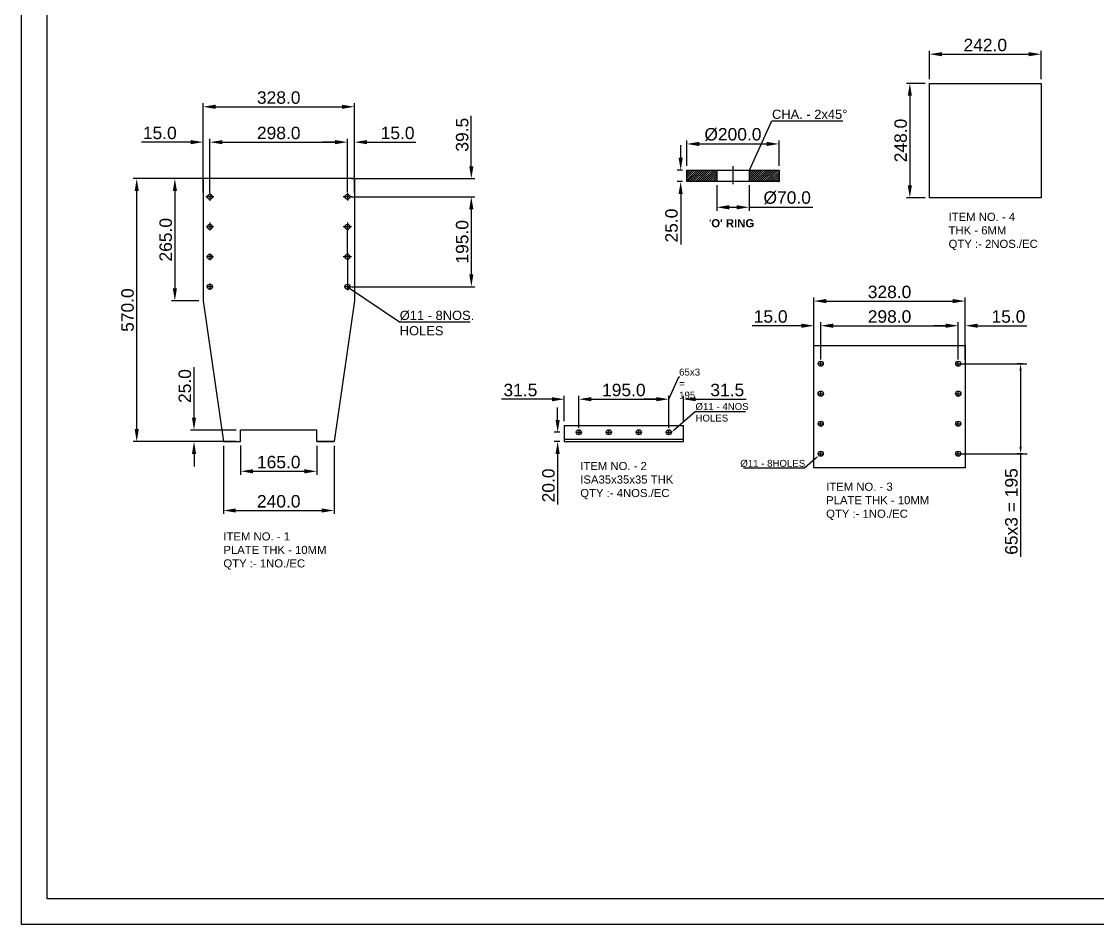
# Model space of a CAD drawing. Header units: inches. Extents: x -1126 to 3654, y -2350 to 978.
# Drawn here: x -1126 to 1206, y -2350 to -393 of the extents above; entities that cross this region are included whole.
import ezdxf
from ezdxf import colors
from ezdxf.entities.mleader import LeaderData, LeaderLine
from ezdxf.math import Vec2, Vec3

# ---------------------------------------------------------------- set-up
doc = ezdxf.new("R2010")
doc.units = ezdxf.units.IN
doc.header["$LTSCALE"] = 90
doc.header["$MEASUREMENT"] = 0
doc.linetypes.add('CENTER', pattern=[2, 1.25, -0.25, 0.25, -0.25])
doc.layers.add('center', color=7, linetype='CENTER')
doc.styles.get("Standard").update_dxf_attribs({"font": 'arial.ttf'})
doc.dimstyles.get("Standard").update_dxf_attribs({"dimscale": 150, "dimtxt": 0.18, "dimasz": 0.18, "dimexe": 0.05, "dimexo": 0.0625, "dimgap": 0.04, "dimtad": 1, "dimdec": 1, "dimzin": 0, "dimdsep": 46, "dimtxsty": 'Standard', "dimcen": 0.09, "dimadec": 0, "dimazin": 0, "dimtfac": 1, "dimtdec": 1, "dimtofl": 0, "dimtmove": 0, "dimatfit": 3, "dimfxl": 1, "dimtolj": 1, "dimtzin": 0, "dimarcsym": 1})

# ---------------------------------------------------------------- blocks, each defined once
blk = doc.blocks.new('*D62')
at = {"color": 0, "lineweight": -2, "transparency": 16777216}
for p, q in [((-732.9, -723.8), (-732.9, -569.9)), ((-705.9, -577.4), (-431.9, -577.4)), ((-404.9, -723.8), (-404.9, -569.9))]:
    blk.add_line(p, q, dxfattribs=at)
at = {"color": 0, "transparency": 16777216}
for points in [[(-705.9, -572.9), (-705.9, -581.9), (-732.9, -577.4)], [(-431.9, -572.9), (-431.9, -581.9), (-404.9, -577.4)]]:
    blk.add_solid(points, dxfattribs=at)
at = {"layer": 'Defpoints', "color": 0, "transparency": 16777216}
for p in [(-404.9, -577.4), (-732.9, -733.2), (-404.9, -733.2)]:
    blk.add_point(p, dxfattribs=at)
at = {"color": 0, "transparency": 16777216, "insert": (-568.9, -557.6), "char_height": 27, "attachment_point": 5}
blk.add_mtext('\\A1;328.0', dxfattribs=at)
blk = doc.blocks.new('*D63')
at = {"color": 0, "lineweight": -2, "transparency": 16777216}
for p, q in [((-717.9, -763.9), (-717.9, -646.6)), ((-419.9, -763.3), (-419.9, -646.6)), ((-690.9, -654.1), (-446.9, -654.1))]:
    blk.add_line(p, q, dxfattribs=at)
at = {"color": 0, "transparency": 16777216}
for points in [[(-690.9, -649.6), (-690.9, -658.6), (-717.9, -654.1)], [(-446.9, -649.6), (-446.9, -658.6), (-419.9, -654.1)]]:
    blk.add_solid(points, dxfattribs=at)
at = {"layer": 'Defpoints', "color": 0, "transparency": 16777216}
for p in [(-419.9, -654.1), (-717.9, -773.3), (-419.9, -772.7)]:
    blk.add_point(p, dxfattribs=at)
at = {"color": 0, "transparency": 16777216, "insert": (-568.9, -634.3), "char_height": 27, "attachment_point": 5}
blk.add_mtext('\\A1;298.0', dxfattribs=at)
blk = doc.blocks.new('*D64')
at = {"color": 0, "lineweight": -2, "transparency": 16777216}
for p, q in [((-732.9, -763.3), (-732.9, -646.6)), ((-717.9, -763.3), (-717.9, -646.6)), ((-759.9, -654.1), (-866.4, -654.1)), ((-690.9, -654.1), (-663.9, -654.1))]:
    blk.add_line(p, q, dxfattribs=at)
at = {"color": 0, "transparency": 16777216}
for points in [[(-759.9, -649.6), (-759.9, -658.6), (-732.9, -654.1)], [(-690.9, -649.6), (-690.9, -658.6), (-717.9, -654.1)]]:
    blk.add_solid(points, dxfattribs=at)
at = {"layer": 'Defpoints', "color": 0, "transparency": 16777216}
for p in [(-732.9, -654.1), (-732.9, -772.7), (-717.9, -772.7)]:
    blk.add_point(p, dxfattribs=at)
at = {"color": 0, "transparency": 16777216, "insert": (-826.7, -634.3), "char_height": 27, "attachment_point": 5}
blk.add_mtext('\\A1;15.0', dxfattribs=at)
blk = doc.blocks.new('*D58')
at = {"color": 0, "lineweight": -2, "transparency": 16777216}
for p, q in [((-419.9, -763.3), (-419.9, -646.6)), ((-404.9, -763.3), (-404.9, -646.6)), ((-446.9, -654.1), (-473.9, -654.1)), ((-377.9, -654.1), (-271.4, -654.1))]:
    blk.add_line(p, q, dxfattribs=at)
at = {"color": 0, "transparency": 16777216}
for points in [[(-446.9, -649.6), (-446.9, -658.6), (-419.9, -654.1)], [(-377.9, -649.6), (-377.9, -658.6), (-404.9, -654.1)]]:
    blk.add_solid(points, dxfattribs=at)
at = {"layer": 'Defpoints', "color": 0, "transparency": 16777216}
for p in [(-404.9, -654.1), (-419.9, -772.7), (-404.9, -772.7)]:
    blk.add_point(p, dxfattribs=at)
at = {"color": 0, "transparency": 16777216, "insert": (-311.2, -634.3), "char_height": 27, "attachment_point": 5}
blk.add_mtext('\\A1;15.0', dxfattribs=at)
blk = doc.blocks.new('*D59')
at = {"color": 0, "lineweight": -2, "transparency": 16777216}
for p, q in [((-742.3, -733.2), (-801.5, -733.2)), ((-794, -760.2), (-794, -971.2)), ((-742.3, -998.2), (-801.5, -998.2))]:
    blk.add_line(p, q, dxfattribs=at)
at = {"color": 0, "transparency": 16777216}
for points in [[(-798.5, -760.2), (-789.5, -760.2), (-794, -733.2)], [(-798.5, -971.2), (-789.5, -971.2), (-794, -998.2)]]:
    blk.add_solid(points, dxfattribs=at)
at = {"layer": 'Defpoints', "color": 0, "transparency": 16777216}
for p in [(-732.9, -733.2), (-794, -998.2), (-732.9, -998.2)]:
    blk.add_point(p, dxfattribs=at)
at = {"color": 0, "transparency": 16777216, "insert": (-813.8, -865.7), "char_height": 27, "attachment_point": 5, "rotation": 90}
blk.add_mtext('\\A1;265.0', dxfattribs=at)
blk = doc.blocks.new('*D60')
at = {"color": 0, "lineweight": -2, "transparency": 16777216}
for p, q in [((-651.4, -1312.1), (-651.4, -1375.2)), ((-486.4, -1312.6), (-486.4, -1375.2)), ((-624.4, -1367.7), (-513.4, -1367.7))]:
    blk.add_line(p, q, dxfattribs=at)
at = {"color": 0, "transparency": 16777216}
for points in [[(-624.4, -1363.2), (-624.4, -1372.2), (-651.4, -1367.7)], [(-513.4, -1363.2), (-513.4, -1372.2), (-486.4, -1367.7)]]:
    blk.add_solid(points, dxfattribs=at)
at = {"layer": 'Defpoints', "color": 0, "transparency": 16777216}
for p in [(-651.4, -1302.7), (-486.4, -1303.2), (-486.4, -1367.7)]:
    blk.add_point(p, dxfattribs=at)
at = {"color": 0, "transparency": 16777216, "insert": (-568.9, -1347.9), "char_height": 27, "attachment_point": 5}
blk.add_mtext('\\A1;165.0', dxfattribs=at)
blk = doc.blocks.new('*D61')
at = {"color": 0, "lineweight": -2, "transparency": 16777216}
for p, q in [((-688.9, -1312.6), (-688.9, -1460.2)), ((-448.9, -1312.6), (-448.9, -1460.2)), ((-661.9, -1452.7), (-475.9, -1452.7))]:
    blk.add_line(p, q, dxfattribs=at)
at = {"color": 0, "transparency": 16777216}
for points in [[(-661.9, -1448.2), (-661.9, -1457.2), (-688.9, -1452.7)], [(-475.9, -1448.2), (-475.9, -1457.2), (-448.9, -1452.7)]]:
    blk.add_solid(points, dxfattribs=at)
at = {"layer": 'Defpoints', "color": 0, "transparency": 16777216}
for p in [(-688.9, -1303.2), (-448.9, -1303.2), (-448.9, -1452.7)]:
    blk.add_point(p, dxfattribs=at)
at = {"color": 0, "transparency": 16777216, "insert": (-568.9, -1432.9), "char_height": 27, "attachment_point": 5}
blk.add_mtext('\\A1;240.0', dxfattribs=at)
blk = doc.blocks.new('*D66')
at = {"color": 0, "lineweight": -2, "transparency": 16777216}
for p, q in [((-698.3, -733.2), (-884.2, -733.2)), ((-876.7, -1276.2), (-876.7, -760.2)), ((-698.3, -1303.2), (-884.2, -1303.2))]:
    blk.add_line(p, q, dxfattribs=at)
at = {"color": 0, "transparency": 16777216}
for points in [[(-881.2, -760.2), (-872.2, -760.2), (-876.7, -733.2)], [(-881.2, -1276.2), (-872.2, -1276.2), (-876.7, -1303.2)]]:
    blk.add_solid(points, dxfattribs=at)
at = {"layer": 'Defpoints', "color": 0, "transparency": 16777216}
for p in [(-876.7, -733.2), (-688.9, -733.2), (-688.9, -1303.2)]:
    blk.add_point(p, dxfattribs=at)
at = {"color": 0, "transparency": 16777216, "insert": (-896.5, -1018.2), "char_height": 27, "attachment_point": 5, "rotation": 90}
blk.add_mtext('\\A1;570.0', dxfattribs=at)
blk = doc.blocks.new('*D67')
at = {"color": 0, "lineweight": -2, "transparency": 16777216}
for p, q in [((-151.4, -706.2), (-151.4, -596.9)), ((-410.8, -733.2), (-143.9, -733.2)), ((-410.8, -772.7), (-143.9, -772.7)), ((-151.4, -799.7), (-151.4, -826.7))]:
    blk.add_line(p, q, dxfattribs=at)
at = {"color": 0, "transparency": 16777216}
for points in [[(-155.9, -706.2), (-146.9, -706.2), (-151.4, -733.2)], [(-155.9, -799.7), (-146.9, -799.7), (-151.4, -772.7)]]:
    blk.add_solid(points, dxfattribs=at)
at = {"layer": 'Defpoints', "color": 0, "transparency": 16777216}
for p in [(-420.1, -733.2), (-151.4, -733.2), (-420.1, -772.7)]:
    blk.add_point(p, dxfattribs=at)
at = {"color": 0, "transparency": 16777216, "insert": (-171.1, -638), "char_height": 27, "attachment_point": 5, "rotation": 90}
blk.add_mtext('\\A1;39.5', dxfattribs=at)
blk = doc.blocks.new('*D68')
at = {"color": 0, "lineweight": -2, "transparency": 16777216}
for p, q in [((-410.8, -772.7), (-143.9, -772.7)), ((-151.4, -799.7), (-151.4, -940.7)), ((-410.8, -967.7), (-143.9, -967.7))]:
    blk.add_line(p, q, dxfattribs=at)
at = {"color": 0, "transparency": 16777216}
for points in [[(-155.9, -799.7), (-146.9, -799.7), (-151.4, -772.7)], [(-155.9, -940.7), (-146.9, -940.7), (-151.4, -967.7)]]:
    blk.add_solid(points, dxfattribs=at)
at = {"layer": 'Defpoints', "color": 0, "transparency": 16777216}
for p in [(-420.1, -772.7), (-420.1, -967.7), (-151.4, -967.7)]:
    blk.add_point(p, dxfattribs=at)
at = {"color": 0, "transparency": 16777216, "insert": (-171.1, -870.2), "char_height": 27, "attachment_point": 5, "rotation": 90}
blk.add_mtext('\\A1;195.0', dxfattribs=at)
blk = doc.blocks.new('*D69')
at = {"color": 0, "lineweight": -2, "transparency": 16777216}
for p, q in [((-752.5, -1251.2), (-752.5, -1141.7)), ((-660.8, -1278.2), (-760, -1278.2)), ((-660.8, -1303.2), (-760, -1303.2)), ((-752.5, -1330.2), (-752.5, -1357.2))]:
    blk.add_line(p, q, dxfattribs=at)
at = {"color": 0, "transparency": 16777216}
for points in [[(-757, -1251.2), (-748, -1251.2), (-752.5, -1278.2)], [(-757, -1330.2), (-748, -1330.2), (-752.5, -1303.2)]]:
    blk.add_solid(points, dxfattribs=at)
at = {"layer": 'Defpoints', "color": 0, "transparency": 16777216}
for p in [(-752.5, -1278.2), (-651.4, -1278.2), (-651.4, -1303.2)]:
    blk.add_point(p, dxfattribs=at)
at = {"color": 0, "transparency": 16777216, "insert": (-772.3, -1182.9), "char_height": 27, "attachment_point": 5, "rotation": 90}
blk.add_mtext('\\A1;25.0', dxfattribs=at)
blk = doc.blocks.new('*D70')
at = {"color": 0, "lineweight": -2, "transparency": 16777216}
for p, q in [((81.7, -1273.8), (81.7, -1203.9)), ((108.7, -1211.4), (249.7, -1211.4)), ((276.7, -1273.8), (276.7, -1203.9))]:
    blk.add_line(p, q, dxfattribs=at)
at = {"color": 0, "transparency": 16777216}
for points in [[(108.7, -1206.9), (108.7, -1215.9), (81.7, -1211.4)], [(249.7, -1206.9), (249.7, -1215.9), (276.7, -1211.4)]]:
    blk.add_solid(points, dxfattribs=at)
at = {"layer": 'Defpoints', "color": 0, "transparency": 16777216}
for p in [(276.7, -1211.4), (81.7, -1283.2), (276.7, -1283.2)]:
    blk.add_point(p, dxfattribs=at)
at = {"color": 0, "transparency": 16777216, "insert": (179.2, -1191.6), "char_height": 27, "attachment_point": 5}
blk.add_mtext('\\A1;195.0', dxfattribs=at)
blk = doc.blocks.new('*D71')
at = {"color": 0, "lineweight": -2, "transparency": 16777216}
for p, q in [((35.7, -1256.2), (35.7, -1229.2)), ((40.8, -1283.2), (28.2, -1283.2)), ((40.8, -1303.2), (28.2, -1303.2)), ((35.7, -1330.2), (35.7, -1439.7))]:
    blk.add_line(p, q, dxfattribs=at)
at = {"color": 0, "transparency": 16777216}
for points in [[(31.2, -1256.2), (40.2, -1256.2), (35.7, -1283.2)], [(31.2, -1330.2), (40.2, -1330.2), (35.7, -1303.2)]]:
    blk.add_solid(points, dxfattribs=at)
at = {"layer": 'Defpoints', "color": 0, "transparency": 16777216}
for p in [(35.7, -1303.2), (50.2, -1283.2), (50.2, -1303.2)]:
    blk.add_point(p, dxfattribs=at)
at = {"color": 0, "transparency": 16777216, "insert": (15.9, -1398.4), "char_height": 27, "attachment_point": 5, "rotation": 90}
blk.add_mtext('\\A1;20.0', dxfattribs=at)
blk = doc.blocks.new('*D72')
at = {"color": 0, "lineweight": -2, "transparency": 16777216}
for p, q in [((23.2, -1211.4), (-86.1, -1211.4)), ((50.2, -1258.8), (50.2, -1203.9)), ((81.7, -1258.8), (81.7, -1203.9)), ((108.7, -1211.4), (135.7, -1211.4))]:
    blk.add_line(p, q, dxfattribs=at)
at = {"color": 0, "transparency": 16777216}
for points in [[(23.2, -1206.9), (23.2, -1215.9), (50.2, -1211.4)], [(108.7, -1206.9), (108.7, -1215.9), (81.7, -1211.4)]]:
    blk.add_solid(points, dxfattribs=at)
at = {"layer": 'Defpoints', "color": 0, "transparency": 16777216}
for p in [(50.2, -1211.4), (50.2, -1268.2), (81.7, -1268.2)]:
    blk.add_point(p, dxfattribs=at)
at = {"color": 0, "transparency": 16777216, "insert": (-45, -1191.6), "char_height": 27, "attachment_point": 5}
blk.add_mtext('\\A1;31.5', dxfattribs=at)
blk = doc.blocks.new('*D73')
at = {"color": 0, "lineweight": -2, "transparency": 16777216}
for p, q in [((249.7, -1211.4), (222.7, -1211.4)), ((276.7, -1258.8), (276.7, -1203.9)), ((308.2, -1258.8), (308.2, -1203.9)), ((335.2, -1211.4), (444.5, -1211.4))]:
    blk.add_line(p, q, dxfattribs=at)
at = {"color": 0, "transparency": 16777216}
for points in [[(249.7, -1206.9), (249.7, -1215.9), (276.7, -1211.4)], [(335.2, -1206.9), (335.2, -1215.9), (308.2, -1211.4)]]:
    blk.add_solid(points, dxfattribs=at)
at = {"layer": 'Defpoints', "color": 0, "transparency": 16777216}
for p in [(308.2, -1211.4), (276.7, -1268.2), (308.2, -1268.2)]:
    blk.add_point(p, dxfattribs=at)
at = {"color": 0, "transparency": 16777216, "insert": (403.4, -1191.6), "char_height": 27, "attachment_point": 5}
blk.add_mtext('\\A1;31.5', dxfattribs=at)
blk = doc.blocks.new('*D74')
at = {"color": 0, "lineweight": -2, "transparency": 16777216}
for p, q in [((315.6, -705.3), (315.6, -650.5)), ((515.6, -705.3), (515.6, -650.5)), ((342.6, -658), (488.6, -658))]:
    blk.add_line(p, q, dxfattribs=at)
at = {"color": 0, "transparency": 16777216}
for points in [[(342.6, -653.5), (342.6, -662.5), (315.6, -658)], [(488.6, -653.5), (488.6, -662.5), (515.6, -658)]]:
    blk.add_solid(points, dxfattribs=at)
at = {"layer": 'Defpoints', "color": 0, "transparency": 16777216}
for p in [(515.6, -658), (315.6, -714.7), (515.6, -714.7)]:
    blk.add_point(p, dxfattribs=at)
at = {"color": 0, "transparency": 16777216, "insert": (415.6, -637.5), "char_height": 27, "attachment_point": 5}
blk.add_mtext('\\A1;%%C200.0', dxfattribs=at)
blk = doc.blocks.new('*D75')
at = {"color": 0, "lineweight": -2, "transparency": 16777216}
for p, q in [((380.6, -747.1), (380.6, -802.8)), ((450.6, -747.1), (450.6, -802.8)), ((407.6, -795.3), (423.6, -795.3)), ((450.6, -795.3), (589, -795.3))]:
    blk.add_line(p, q, dxfattribs=at)
at = {"color": 0, "transparency": 16777216}
for points in [[(407.6, -790.8), (407.6, -799.8), (380.6, -795.3)], [(423.6, -790.8), (423.6, -799.8), (450.6, -795.3)]]:
    blk.add_solid(points, dxfattribs=at)
at = {"layer": 'Defpoints', "color": 0, "transparency": 16777216}
for p in [(380.6, -737.7), (450.6, -737.7), (450.6, -795.3)]:
    blk.add_point(p, dxfattribs=at)
at = {"color": 0, "transparency": 16777216, "insert": (533.3, -774.7), "char_height": 27, "attachment_point": 5}
blk.add_mtext('\\A1;%%C70.0', dxfattribs=at)
blk = doc.blocks.new('*D76')
at = {"color": 0, "lineweight": -2, "transparency": 16777216}
for p, q in [((302.4, -687.7), (302.4, -660.7)), ((306.2, -714.7), (294.9, -714.7)), ((306.2, -739.7), (294.9, -739.7)), ((302.4, -766.7), (302.4, -876.2))]:
    blk.add_line(p, q, dxfattribs=at)
at = {"color": 0, "transparency": 16777216}
for points in [[(297.9, -687.7), (306.9, -687.7), (302.4, -714.7)], [(297.9, -766.7), (306.9, -766.7), (302.4, -739.7)]]:
    blk.add_solid(points, dxfattribs=at)
at = {"layer": 'Defpoints', "color": 0, "transparency": 16777216}
for p in [(315.6, -714.7), (302.4, -739.7), (315.6, -739.7)]:
    blk.add_point(p, dxfattribs=at)
at = {"color": 0, "transparency": 16777216, "insert": (282.6, -834.9), "char_height": 27, "attachment_point": 5, "rotation": 90}
blk.add_mtext('\\A1;25.0', dxfattribs=at)
blk = doc.blocks.new('*D77')
at = {"color": 0, "lineweight": -2, "transparency": 16777216}
for p, q in [((841.7, -517.3), (841.7, -455.9)), ((868.7, -463.4), (1056.7, -463.4)), ((1083.7, -517.3), (1083.7, -455.9))]:
    blk.add_line(p, q, dxfattribs=at)
at = {"color": 0, "transparency": 16777216}
for points in [[(868.7, -458.9), (868.7, -467.9), (841.7, -463.4)], [(1056.7, -458.9), (1056.7, -467.9), (1083.7, -463.4)]]:
    blk.add_solid(points, dxfattribs=at)
at = {"layer": 'Defpoints', "color": 0, "transparency": 16777216}
for p in [(1083.7, -463.4), (841.7, -526.6), (1083.7, -526.6)]:
    blk.add_point(p, dxfattribs=at)
at = {"color": 0, "transparency": 16777216, "insert": (962.7, -443.6), "char_height": 27, "attachment_point": 5}
blk.add_mtext('\\A1;242.0', dxfattribs=at)
blk = doc.blocks.new('*D78')
at = {"color": 0, "lineweight": -2, "transparency": 16777216}
for p, q in [((832.3, -526.6), (791.6, -526.6)), ((799.1, -553.6), (799.1, -747.6)), ((832.3, -774.6), (791.6, -774.6))]:
    blk.add_line(p, q, dxfattribs=at)
at = {"color": 0, "transparency": 16777216}
for points in [[(794.6, -553.6), (803.6, -553.6), (799.1, -526.6)], [(794.6, -747.6), (803.6, -747.6), (799.1, -774.6)]]:
    blk.add_solid(points, dxfattribs=at)
at = {"layer": 'Defpoints', "color": 0, "transparency": 16777216}
for p in [(841.7, -526.6), (799.1, -774.6), (841.7, -774.6)]:
    blk.add_point(p, dxfattribs=at)
at = {"color": 0, "transparency": 16777216, "insert": (779.3, -650.6), "char_height": 27, "attachment_point": 5, "rotation": 90}
blk.add_mtext('\\A1;248.0', dxfattribs=at)
blk = doc.blocks.new('*D81')
at = {"color": 0, "lineweight": -2, "transparency": 16777216}
for p, q in [((606.1, -1125.2), (606.1, -1044.6)), ((904.1, -1125.2), (904.1, -1044.6)), ((633.1, -1052.1), (877.1, -1052.1))]:
    blk.add_line(p, q, dxfattribs=at)
at = {"color": 0, "transparency": 16777216}
for points in [[(633.1, -1047.6), (633.1, -1056.6), (606.1, -1052.1)], [(877.1, -1047.6), (877.1, -1056.6), (904.1, -1052.1)]]:
    blk.add_solid(points, dxfattribs=at)
at = {"layer": 'Defpoints', "color": 0, "transparency": 16777216}
for p in [(904.1, -1052.1), (606.1, -1134.6), (904.1, -1134.6)]:
    blk.add_point(p, dxfattribs=at)
at = {"color": 0, "transparency": 16777216, "insert": (755.1, -1032.3), "char_height": 27, "attachment_point": 5}
blk.add_mtext('\\A1;298.0', dxfattribs=at)
blk = doc.blocks.new('*D82')
at = {"color": 0, "lineweight": -2, "transparency": 16777216}
for p, q in [((591.1, -1085.7), (591.1, -991.2)), ((618.1, -998.7), (892.1, -998.7)), ((919.1, -1085.7), (919.1, -991.2))]:
    blk.add_line(p, q, dxfattribs=at)
at = {"color": 0, "transparency": 16777216}
for points in [[(618.1, -994.2), (618.1, -1003.2), (591.1, -998.7)], [(892.1, -994.2), (892.1, -1003.2), (919.1, -998.7)]]:
    blk.add_solid(points, dxfattribs=at)
at = {"layer": 'Defpoints', "color": 0, "transparency": 16777216}
for p in [(919.1, -998.7), (591.1, -1095.1), (919.1, -1095.1)]:
    blk.add_point(p, dxfattribs=at)
at = {"color": 0, "transparency": 16777216, "insert": (755.1, -978.9), "char_height": 27, "attachment_point": 5}
blk.add_mtext('\\A1;328.0', dxfattribs=at)
blk = doc.blocks.new('*D83')
at = {"color": 0, "lineweight": -2, "transparency": 16777216}
for p, q in [((591.1, -1125.2), (591.1, -1044.6)), ((606.1, -1125.2), (606.1, -1044.6)), ((564.1, -1052.1), (457.6, -1052.1)), ((633.1, -1052.1), (660.1, -1052.1))]:
    blk.add_line(p, q, dxfattribs=at)
at = {"color": 0, "transparency": 16777216}
for points in [[(564.1, -1047.6), (564.1, -1056.6), (591.1, -1052.1)], [(633.1, -1047.6), (633.1, -1056.6), (606.1, -1052.1)]]:
    blk.add_solid(points, dxfattribs=at)
at = {"layer": 'Defpoints', "color": 0, "transparency": 16777216}
for p in [(591.1, -1052.1), (591.1, -1134.6), (606.1, -1134.6)]:
    blk.add_point(p, dxfattribs=at)
at = {"color": 0, "transparency": 16777216, "insert": (497.4, -1032.3), "char_height": 27, "attachment_point": 5}
blk.add_mtext('\\A1;15.0', dxfattribs=at)
blk = doc.blocks.new('*D84')
at = {"color": 0, "lineweight": -2, "transparency": 16777216}
for p, q in [((904.1, -1125.2), (904.1, -1044.6)), ((919.1, -1125.2), (919.1, -1044.6)), ((877.1, -1052.1), (850.1, -1052.1)), ((946.1, -1052.1), (1052.6, -1052.1))]:
    blk.add_line(p, q, dxfattribs=at)
at = {"color": 0, "transparency": 16777216}
for points in [[(877.1, -1047.6), (877.1, -1056.6), (904.1, -1052.1)], [(946.1, -1047.6), (946.1, -1056.6), (919.1, -1052.1)]]:
    blk.add_solid(points, dxfattribs=at)
at = {"layer": 'Defpoints', "color": 0, "transparency": 16777216}
for p in [(919.1, -1052.1), (904.1, -1134.6), (919.1, -1134.6)]:
    blk.add_point(p, dxfattribs=at)
at = {"color": 0, "transparency": 16777216, "insert": (1012.9, -1032.3), "char_height": 27, "attachment_point": 5}
blk.add_mtext('\\A1;15.0', dxfattribs=at)
blk = doc.blocks.new('*D85')
at = {"color": 0, "lineweight": -2, "transparency": 16777216}
for p, q in [((1043.2, -1134.6), (1031.7, -1134.6)), ((1039.2, -1149.6), (1039.2, -1314.6)), ((1043.6, -1329.6), (1031.7, -1329.6)), ((1039.2, -1329.6), (1039.2, -1553.3))]:
    blk.add_line(p, q, dxfattribs=at)
at = {"color": 0, "transparency": 16777216}
for points in [[(1036.7, -1149.6), (1041.7, -1149.6), (1039.2, -1134.6)], [(1036.7, -1314.6), (1041.7, -1314.6), (1039.2, -1329.6)]]:
    blk.add_solid(points, dxfattribs=at)
at = {"layer": 'Defpoints', "color": 0, "transparency": 16777216}
for p in [(1039.2, -1134.6), (1052.6, -1134.6), (1053, -1329.6)]:
    blk.add_point(p, dxfattribs=at)
at = {"color": 0, "transparency": 16777216, "insert": (1019.4, -1454.9), "char_height": 27, "attachment_point": 5, "rotation": 90}
blk.add_mtext('\\A1;65x3 = 195', dxfattribs=at)

msp = doc.modelspace()

# ---------------------------------------------------------------- hatches: boundary and pattern name
h = msp.add_hatch()
h.set_pattern_fill('ANSI31', color=256, scale=25)
h.paths.add_polyline_path([(380.61, -716.69), (378.61, -714.69), (315.61, -714.69), (315.61, -739.69), (378.61, -739.69), (380.61, -737.69)])
h.paths.add_polyline_path([(515.61, -714.69), (452.61, -714.69), (450.61, -716.69), (450.61, -737.69), (452.61, -739.69), (515.61, -739.69)])

# ---------------------------------------------------------------- linework, layer by layer
for p, q in [((-1126.41, -2350.24), (-1126.41, 977.81)), ((-1070.48, -2294.32), (-1070.48, 921.88)), ((841.72, -774.64), (841.72, -526.64)), ((841.72, -526.64), (1083.72, -526.64)), ((1083.72, -526.64), (1083.72, -774.64)), ((315.61, -714.69), (515.61, -714.69)), ((315.61, -739.69), (315.61, -714.69)), ((380.61, -716.69), (378.61, -714.69)), ((380.61, -716.69), (380.61, -737.69)), ((450.61, -716.69), (452.61, -714.69)), ((450.61, -716.69), (450.61, -737.69)), ((515.61, -714.69), (515.61, -739.69)), ((-404.93, -733.18), (-732.93, -733.18)), ((-732.93, -733.18), (-732.93, -998.18)), ((-404.93, -733.18), (-404.93, -998.18)), ((515.61, -739.69), (315.61, -739.69)), ((380.61, -737.69), (378.61, -739.69)), ((450.61, -737.69), (452.61, -739.69)), ((-717.93, -765), (-717.93, -781.51)), ((-419.93, -765.03), (-419.93, -780.4)), ((-709.45, -772.68), (-726.71, -772.68)), ((-411.3, -772.68), (-428.98, -772.68)), ((1083.72, -774.64), (841.72, -774.64)), ((-710.11, -837.68), (-725.77, -837.68)), ((-717.93, -828.43), (-717.93, -845.91)), ((-411.3, -837.68), (-429.1, -837.68)), ((-419.93, -828.36), (-419.93, -846.05)), ((-710.53, -902.68), (-725.12, -902.68)), ((-717.93, -895.55), (-717.93, -909.82)), ((-411.29, -902.68), (-429.34, -902.68)), ((-419.93, -893.64), (-419.93, -912)), ((-710.7, -967.68), (-725.13, -967.68)), ((-717.93, -960.92), (-717.93, -974.27)), ((-412.91, -967.68), (-426.91, -967.68)), ((-419.93, -960.37), (-419.93, -975.26)), ((-732.93, -998.18), (-688.93, -1303.18)), ((-404.93, -998.18), (-448.93, -1303.18)), ((591.11, -1095.05), (919.11, -1095.05)), ((591.11, -1360.05), (591.11, -1095.05)), ((919.11, -1095.05), (919.11, -1360.05)), ((600.61, -1134.55), (611.61, -1134.55)), ((606.11, -1140.05), (606.11, -1129.05)), ((898.61, -1134.55), (909.61, -1134.55)), ((904.11, -1140.05), (904.11, -1129.05)), ((600.26, -1199.55), (611.96, -1199.55)), ((606.11, -1205.4), (606.11, -1193.7)), ((898.26, -1199.55), (909.96, -1199.55)), ((904.11, -1205.4), (904.11, -1193.7)), ((606.11, -1270.05), (606.11, -1259.05)), ((904.11, -1270.05), (904.11, -1259.05)), ((-651.44, -1303.18), (-651.44, -1278.18)), ((-651.44, -1278.18), (-486.43, -1278.18)), ((-486.43, -1303.18), (-486.43, -1278.18)), ((50.19, -1268.18), (308.19, -1268.18)), ((50.19, -1268.18), (50.19, -1303.18)), ((81.69, -1277.68), (81.69, -1288.68)), ((146.69, -1288.68), (146.69, -1277.68)), ((211.69, -1288.68), (211.69, -1277.68)), ((276.69, -1288.68), (276.69, -1277.68)), ((308.19, -1303.18), (308.19, -1268.18)), ((600.61, -1264.55), (611.61, -1264.55)), ((898.61, -1264.55), (909.61, -1264.55)), ((-688.93, -1303.18), (-651.44, -1303.18)), ((-448.93, -1303.18), (-486.43, -1303.18)), ((-486.43, -1303.18), (-448.93, -1303.18)), ((50.19, -1298.18), (308.19, -1298.18)), ((50.19, -1303.18), (308.19, -1303.18)), ((76.19, -1283.18), (87.19, -1283.18)), ((141.19, -1283.18), (152.19, -1283.18)), ((206.19, -1283.18), (217.19, -1283.18)), ((271.19, -1283.18), (282.19, -1283.18)), ((606.11, -1335.05), (606.11, -1324.05)), ((904.11, -1335.05), (904.11, -1324.05)), ((600.61, -1329.55), (611.61, -1329.55)), ((898.61, -1329.55), (909.61, -1329.55)), ((919.11, -1360.05), (591.11, -1360.05)), ((3598.25, -2294.32), (-1070.48, -2294.32)), ((3654.18, -2350.24), (-1126.41, -2350.24))]:
    msp.add_line(p, q)
for centre, radius in [((-717.93, -772.68), 5.5), ((-419.93, -772.68), 5.5), ((-717.93, -837.68), 5.5), ((-419.93, -837.68), 5.5), ((-717.93, -902.68), 5.5), ((-419.93, -902.68), 5.5), ((-717.93, -967.68), 5.5), ((-419.93, -967.68), 5.5), ((606.11, -1134.55), 5.5), ((904.11, -1134.55), 5.5), ((606.11, -1199.55), 5.85), ((904.11, -1199.55), 5.85), ((606.11, -1264.55), 5.5), ((904.11, -1264.55), 5.5), ((81.69, -1283.18), 5.5), ((146.69, -1283.18), 5.5), ((211.69, -1283.18), 5.5), ((276.69, -1283.18), 5.5), ((606.11, -1329.55), 5.5), ((904.11, -1329.55), 5.5)]:
    msp.add_circle(centre, radius)
at = {"layer": 'center'}
msp.add_line((415.61, -706.19), (415.61, -745.19), dxfattribs=at)

# ---------------------------------------------------------------- texts
at = {"char_height": 17.5503, "attachment_point": 1}
for s, width, insert in [('ITEM NO. - 4\\PTHK - 6MM\\PQTY :- 2NOS./EC', 242, (883.07, -807.28)), ("'{\\fArial|b1|i0|c0|p34;O' RING}", 138.0083, (364.09, -821.1)), ('ITEM NO. - 2\\PISA35x35x35 THK\\PQTY :- 4NOS./EC', 292.6341, (84.74, -1347.49)), ('ITEM NO. - 3\\PPLATE THK - 10MM\\PQTY :- 1NO./EC', 292.6341, (617.66, -1392.36)), ('ITEM NO. - 1\\PPLATE THK - 10MM\\PQTY :- 1NO./EC', 454.4006, (-688.81, -1500.08))]:
    msp.add_mtext_dynamic_manual_height_columns(s, width=width, gutter_width=87.75, heights=[0], dxfattribs=dict(at, insert=insert))

# ---------------------------------------------------------------- dimensions: what is measured, and where the dimension line sits
for base, p1, p2, picture, middle in [((1083.72, -463.36), (841.72, -526.64), (1083.72, -526.64), '*D77', (962.72, -443.57)), ((-404.93, -577.41), (-732.93, -733.18), (-404.93, -733.18), '*D62', (-568.93, -557.61)), ((-732.93, -654.11), (-717.93, -772.68), (-732.93, -772.68), '*D64', (-826.68, -634.32)), ((-419.93, -654.11), (-717.93, -773.26), (-419.93, -772.68), '*D63', (-568.93, -634.32)), ((-404.93, -654.11), (-419.93, -772.72), (-404.93, -772.72), '*D58', (-311.18, -634.32)), ((919.11, -998.71), (591.11, -1095.05), (919.11, -1095.05), '*D82', (755.11, -978.91)), ((591.11, -1052.1), (606.11, -1134.55), (591.11, -1134.55), '*D83', (497.36, -1032.32)), ((904.11, -1052.1), (606.11, -1134.55), (904.11, -1134.55), '*D81', (755.11, -1032.32)), ((919.11, -1052.1), (904.11, -1134.55), (919.11, -1134.55), '*D84', (1012.86, -1032.32)), ((50.19, -1211.37), (81.69, -1268.18), (50.19, -1268.18), '*D72', (-44.97, -1191.57)), ((276.69, -1211.37), (81.69, -1283.18), (276.69, -1283.18), '*D70', (179.19, -1191.58)), ((308.19, -1211.37), (276.69, -1268.18), (308.19, -1268.18), '*D73', (403.35, -1191.57)), ((-448.93, -1452.73), (-688.93, -1303.18), (-448.93, -1303.18), '*D61', (-568.93, -1432.95)), ((-486.43, -1367.66), (-651.44, -1302.74), (-486.43, -1303.18), '*D60', (-568.93, -1347.88))]:
    dim = msp.add_linear_dim(base=base, p1=p1, p2=p2, dimstyle='Standard')
    dim.commit()
    dim.dimension.update_dxf_attribs({"geometry": picture, "text_midpoint": middle})
for base, p1, p2, picture, middle in [((799.1, -774.64), (841.72, -526.64), (841.72, -774.64), '*D78', (779.31, -650.64)), ((-151.35, -733.18), (-420.14, -772.68), (-420.14, -733.18), '*D67', (-171.14, -638.03)), ((302.42, -739.69), (315.61, -714.69), (315.61, -739.69), '*D76', (282.63, -834.94)), ((-876.69, -733.18), (-688.93, -1303.18), (-688.93, -733.18), '*D66', (-896.47, -1018.18)), ((-794.01, -998.18), (-732.93, -733.18), (-732.93, -998.18), '*D59', (-813.8, -865.68)), ((-752.54, -1278.18), (-651.44, -1303.18), (-651.44, -1278.18), '*D69', (-772.32, -1182.93)), ((35.73, -1303.18), (50.19, -1283.18), (50.19, -1303.18), '*D71', (15.95, -1398.44))]:
    dim = msp.add_linear_dim(base=base, p1=p1, p2=p2, angle=90, dimstyle='Standard')
    dim.commit()
    dim.dimension.update_dxf_attribs({"geometry": picture, "text_midpoint": middle})
for base, p1, p2, picture, middle in [((515.61, -658.04), (315.61, -714.69), (515.61, -714.69), '*D74', (415.61, -637.5)), ((450.61, -795.27), (380.61, -737.69), (450.61, -737.69), '*D75', (533.32, -774.73))]:
    dim = msp.add_linear_dim(base=base, p1=p1, p2=p2, text='%%C<>', dimstyle='Standard')
    dim.commit()
    dim.dimension.update_dxf_attribs({"geometry": picture, "text_midpoint": middle})
dim = msp.add_linear_dim(base=(-151.35, -967.68), p1=(-420.14, -772.68), p2=(-420.14, -967.68), angle=90, dimstyle='Standard', override={"dimtmove": 0, "dimtolj": 1})
dim.commit()
dim.dimension.update_dxf_attribs({"geometry": '*D68', "text_midpoint": (-171.14, -870.18)})
dim = msp.add_linear_dim(base=(1039.21, -1134.55), p1=(1052.97, -1329.55), p2=(1052.61, -1134.55), angle=90, text='65x3 = 195', dimstyle='Standard', override={"dimasz": 0.1})
dim.commit()
dim.dimension.update_dxf_attribs({"geometry": '*D85', "text_midpoint": (1039.21, -1454.94), "dimtype": 160})

# ---------------------------------------------------------------- leaders
ml = msp.add_multileader_mtext('Standard')
ml.set_content('CHA. - 2x45%%D', color=256)
ml.set_leader_properties()
ml.build(insert=Vec2(0, 0))
ml.multileader.update_dxf_attribs({"text_left_attachment_type": 6, "dogleg_length": 0.36, "arrow_head_size": 0.18})
ctx = ml.context
ctx.base_point, ctx.char_height, ctx.arrow_head_size, ctx.landing_gap_size, ctx.plane_origin = Vec3(500.32, -607.65), 20, 0.18, 0.09, Vec3(450.61, -716.69)
ctx.left_attachment = 6
notes = []
notes.append((ctx, [(0, (1, 1, 0), (499.96, -607.65), (1, 0), 0.36, [(0, [(450.61, -716.69)], 0, [])])]))
ctx.mtext.insert, ctx.mtext.flow_direction = Vec3(500.41, -583.65), 5
ml = msp.add_multileader_mtext('Standard')
ml.set_content('%%C11 - 8NOS.\\PHOLES', color=256)
ml.set_leader_properties()
ml.build(insert=Vec2(0, 0))
ml.multileader.update_dxf_attribs({"text_left_attachment_type": 6, "dogleg_length": 0.36, "arrow_head_size": 0.18})
ctx = ml.context
ctx.base_point, ctx.char_height, ctx.arrow_head_size, ctx.landing_gap_size, ctx.plane_origin = Vec3(-306.63, -1043.62), 20, 0.18, 0.09, Vec3(-420.2, -837.68)
ctx.left_attachment = 6
notes.append((ctx, [(0, (1, 1, 0), (-306.99, -1043.62), (1, 0), 0.36, [(1, [(-420.2, -837.68), (-419.91, -967.68)], 0, [])])]))
ctx.mtext.insert, ctx.mtext.flow_direction = Vec3(-306.54, -1019.62), 5
ml = msp.add_multileader_mtext('Standard')
ml.set_content('')
ml.set_leader_properties()
ml.build(insert=Vec2(0, 0))
ml.multileader.update_dxf_attribs({"dogleg_length": 0.36, "arrow_head_size": 0.18})
ctx = ml.context
ctx.base_point, ctx.char_height, ctx.arrow_head_size, ctx.landing_gap_size, ctx.plane_origin = Vec3(1053.17, -1134.06), 0.18, 0.18, 0.09, Vec3(904.11, -1134.55)
notes.append((ctx, [(0, (1, 1, 0), (1052.61, -1134.55), (1, 0), 0.36, [(0, [(904.11, -1134.55)], 0, [])])]))
ctx.mtext, ml.multileader.dxf.content_type = None, 0
ml = msp.add_multileader_mtext('Standard')
ml.set_content('65x3 = 195', color=256)
ml.set_leader_properties()
ml.build(insert=Vec2(0, 0))
ml.multileader.update_dxf_attribs({"text_left_attachment_type": 6, "dogleg_length": 0.36, "arrow_head_size": 0.18})
ctx = ml.context
ctx.base_point, ctx.char_height, ctx.arrow_head_size, ctx.landing_gap_size, ctx.plane_origin = Vec3(298.93, -1163.12), 15, 0.18, 0.09, Vec3(276.69, -1211.37)
ctx.left_attachment = 6
notes.append((ctx, [(0, (1, 1, 0), (298.57, -1163.12), (1, 0), 0.36, [(0, [(276.69, -1211.37)], 0, [])])]))
ctx.mtext.insert, ctx.mtext.width, ctx.mtext.flow_direction = Vec3(299.02, -1145.12), 1.3474, 5
ml = msp.add_multileader_mtext('Standard')
ml.set_content('%%C11 - 4NOS\\PHOLES', color=256)
ml.set_leader_properties()
ml.build(insert=Vec2(0, 0))
ml.multileader.update_dxf_attribs({"text_left_attachment_type": 6, "dogleg_length": 0.36, "arrow_head_size": 10})
ctx = ml.context
ctx.base_point, ctx.char_height, ctx.arrow_head_size, ctx.landing_gap_size, ctx.plane_origin = Vec3(334.39, -1237.76), 15, 10, 0.09, Vec3(282.19, -1283.18)
ctx.left_attachment = 6
notes.append((ctx, [(0, (1, 1, 0), (334.03, -1237.76), (1, 0), 0.36, [(0, [(282.19, -1283.18)], 0, [])])]))
ctx.mtext.insert, ctx.mtext.flow_direction = Vec3(334.48, -1219.76), 5
ml = msp.add_multileader_mtext('Standard')
ml.set_content('%%C11 - 8HOLES', color=256)
ml.set_leader_properties()
ml.build(insert=Vec2(0, 0))
ml.multileader.update_dxf_attribs({"text_left_attachment_type": 0, "text_right_attachment_type": 6, "dogleg_length": 0.36, "arrow_head_size": 10})
ctx = ml.context
ctx.base_point, ctx.char_height, ctx.arrow_head_size, ctx.landing_gap_size, ctx.plane_origin = Vec3(431.44, -1342.97), 15, 10, 0.09, Vec3(602.08, -1333.3)
ctx.left_attachment, ctx.right_attachment = 0, 6
notes.append((ctx, [(0, (1, 1, 0), (570.96, -1360.97), (-1, 0), 0.36, [(0, [(602.08, -1333.3)], 0, [])])]))
ctx.mtext.insert, ctx.mtext.flow_direction = Vec3(431.53, -1342.97), 5
ml = msp.add_multileader_mtext('Standard')
ml.set_content('')
ml.set_leader_properties()
ml.build(insert=Vec2(0, 0))
ml.multileader.update_dxf_attribs({"dogleg_length": 0.36, "arrow_head_size": 0.18})
ctx = ml.context
ctx.base_point, ctx.char_height, ctx.arrow_head_size, ctx.landing_gap_size, ctx.plane_origin = Vec3(1052.97, -1329.55), 0.18, 0.18, 0.09, Vec3(904.11, -1329.55)
notes.append((ctx, [(0, (1, 1, 0), (1052.97, -1329.55), (1, 0), 0.36, [(0, [(904.11, -1329.55)], 0, [])])]))
ctx.mtext, ml.multileader.dxf.content_type = None, 0
for ctx, leaders in notes:
    for number, flags, end, landing, length, lines in leaders:
        leader = LeaderData()
        leader.index, (leader.has_last_leader_line, leader.has_dogleg_vector, leader.attachment_direction) = number, flags
        leader.last_leader_point, leader.dogleg_vector, leader.dogleg_length = Vec3(end), Vec3(landing), length
        for number, points, colour, breaks in lines:
            line = LeaderLine()
            line.index, line.vertices, line.color, line.breaks = number, Vec3.list(points), colors.encode_raw_color(colour), breaks
            leader.lines.append(line)
        ctx.leaders.append(leader)

doc.saveas('drawing.dxf')
